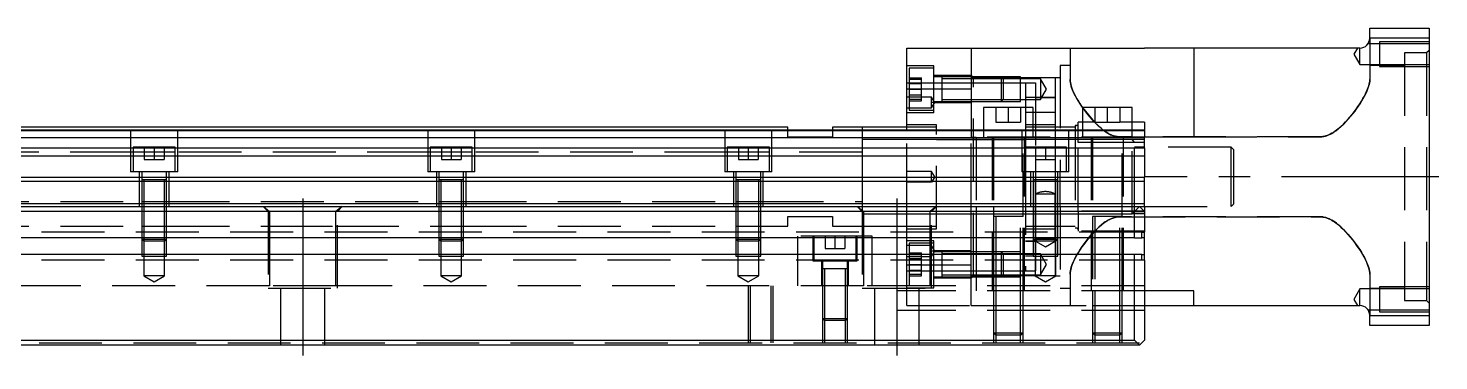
# Model space of a CAD drawing. Extents: x -10 to 959, y -321 to 120.
# Drawn here: x 474.6 to 759.4, y -304.7 to -237.5 of the extents above; entities that cross this region are included whole.
import ezdxf

# ---------------------------------------------------------------- set-up
doc = ezdxf.new("R2010")
doc.units = 0
doc.linetypes.add('CENTER', pattern=[50.8, 31.75, -6.35, 6.35, -6.35])
doc.linetypes.add('DASHED', pattern=[19.05, 12.7, -6.35])
doc.layers.get('0').update_dxf_attribs({"linetype": 'CONTINUOUS'})
doc.layers.add('CENTER', color=1, linetype='CENTER')

msp = doc.modelspace()

# ---------------------------------------------------------------- linework, layer by layer
at = {"color": 7, "linetype": 'CONTINUOUS'}
for p, q in [((745.5, -239.54), (745.5, -237.54)), ((745.5, -237.54), (757.5, -237.54)), ((757.5, -237.54), (757.5, -239.54)), ((652, -241.54), (665, -241.54)), ((652, -249.76), (652, -241.54)), ((665, -241.54), (700, -241.54)), ((665, -241.54), (665, -258.04)), ((710, -241.54), (700, -241.54)), ((743.5, -241.54), (710, -241.54)), ((710, -241.54), (710, -259.54)), ((757.5, -239.54), (745.5, -239.54)), ((757.5, -239.54), (757.5, -295.54)), ((652, -258.04), (652, -249.76)), ((652, -249.76), (665, -249.76)), ((667.5, -253.54), (667.5, -258.04)), ((677.5, -253.54), (667.5, -253.54)), ((677.5, -258.04), (677.5, -253.54)), ((687.5, -253.54), (687.5, -258.04)), ((697.5, -253.54), (687.5, -253.54)), ((697.5, -258.04), (697.5, -253.54)), ((628, -257.54), (443.5, -257.54)), ((443.5, -258.04), (700, -258.04)), ((443.5, -258.2), (700, -258.2)), ((628, -258.04), (628, -257.54)), ((643, -257.54), (637, -257.54)), ((637, -257.54), (637, -258.04)), ((652, -257.54), (643, -257.54)), ((643, -257.54), (643, -258.04)), ((643, -257.54), (643, -258.04)), ((700, -258.2), (700, -258.04)), ((700, -258.2), (700, -259.6)), ((443.5, -259.6), (700, -259.6)), ((443.5, -261.68), (700, -261.68)), ((710, -259.54), (700, -259.54)), ((700, -261.68), (700, -259.6)), ((700, -261.68), (700, -263.3)), ((443.5, -263.3), (700, -263.3)), ((700, -263.3), (700, -267.59)), ((443.5, -267.59), (700, -267.59)), ((700, -268.44), (700, -267.59)), ((0, -268.44), (700, -268.44)), ((682.5, -268.14), (677.5, -268.14)), ((700, -272.94), (700, -268.44)), ((0, -272.94), (700, -272.94)), ((700, -273.54), (700, -272.94)), ((1, -273.54), (699, -273.54)), ((698, -274.54), (2, -274.54)), ((675.5, -275.54), (669.5, -275.54)), ((675.5, -275.54), (669.5, -275.54)), ((698, -274.54), (699, -273.54)), ((698, -279.84), (698, -274.54)), ((699, -273.54), (700, -274.54)), ((699, -273.54), (700, -273.54)), ((700, -274.54), (700, -278.69)), ((699.5, -279.84), (699.5, -278.69)), ((699.5, -278.69), (700, -278.69)), ((700, -279.84), (700, -278.69)), ((698, -279.84), (2, -279.84)), ((698, -279.84), (699.5, -279.84)), ((700, -279.84), (699.5, -279.84)), ((700, -283.24), (700, -279.84)), ((698, -283.24), (2, -283.24)), ((699.5, -283.24), (698, -283.24)), ((698, -300.54), (698, -283.24)), ((699.5, -283.24), (700, -283.24)), ((699.5, -284.39), (699.5, -283.24)), ((700, -284.39), (699.5, -284.39)), ((700, -284.39), (700, -283.24)), ((700, -284.39), (700, -300.54)), ((710, -290.54), (700, -290.54)), ((710, -293.54), (710, -290.54)), ((700, -293.54), (710, -293.54)), ((710, -293.54), (743.5, -293.54)), ((745.5, -297.54), (745.5, -295.54)), ((745.5, -295.54), (757.5, -295.54)), ((757.5, -295.54), (757.5, -297.54)), ((757.5, -297.54), (745.5, -297.54)), ((699, -301.54), (1, -301.54)), ((2, -300.54), (698, -300.54)), ((699, -301.54), (698, -300.54)), ((700, -300.54), (699, -301.54))]:
    msp.add_line(p, q, dxfattribs=at)
at = {"color": 3, "linetype": 'DASHED'}
for p, q in [((685, -241.54), (685, -247.91)), ((743.01, -241.54), (742.29, -242.79)), ((743.5, -244.89), (743.5, -241.54)), ((745.12, -240.72), (745.14, -240.69)), ((747.5, -240.69), (745.14, -240.69)), ((745.5, -239.54), (745.5, -247.91)), ((757.5, -240.29), (747.5, -240.29)), ((747.5, -240.29), (747.5, -245.29)), ((757.5, -240.69), (747.5, -240.69)), ((757.5, -242.04), (757, -242.54)), ((742.29, -242.79), (743.5, -244.89)), ((743.5, -244.89), (747.5, -244.89)), ((747.5, -244.89), (757.5, -244.89)), ((757, -242.54), (752.5, -242.54)), ((752.5, -242.54), (752.5, -292.54)), ((757, -242.54), (757, -292.54)), ((657.5, -245.11), (652, -245.11)), ((657.5, -245.61), (652.5, -245.61)), ((652.5, -245.61), (652.5, -249.86)), ((652.5, -247.55), (655, -247.55)), ((655, -248.71), (655, -247.55)), ((657.5, -254.61), (657.5, -245.11)), ((665, -247.11), (657.5, -247.11)), ((659.1, -247.36), (657.5, -247.36)), ((659.1, -247.36), (659.09, -247.36)), ((659.11, -247.36), (659.1, -247.36)), ((665, -247.36), (659.1, -247.36)), ((659.1, -247.36), (659.1, -247.76)), ((659.1, -247.36), (659.1, -252.36)), ((659.1, -247.76), (659.1, -249.72)), ((665, -247.76), (659.1, -247.76)), ((665.5, -247.54), (665, -247.04)), ((671.1, -247.36), (665, -247.36)), ((671.1, -247.36), (665, -247.36)), ((665.5, -247.54), (665, -247.54)), ((671.5, -247.76), (665, -247.76)), ((671.28, -247.54), (665.5, -247.54)), ((665.5, -287.54), (665.5, -247.54)), ((671.5, -247.76), (671.1, -247.36)), ((675, -247.36), (671.1, -247.36)), ((671.1, -249.86), (671.1, -247.36)), ((682, -247.54), (671.28, -247.54)), ((675, -247.76), (671.5, -247.76)), ((671.5, -247.76), (671.5, -249.86)), ((675, -252.36), (675, -247.36)), ((679, -247.76), (675, -247.76)), ((680.21, -249.86), (679, -247.76)), ((679, -247.76), (679, -249.86)), ((683, -247.54), (682, -247.54)), ((682, -247.54), (682, -258.04)), ((685, -245.04), (683, -245.04)), ((683, -245.04), (683, -266.54)), ((752.5, -245.04), (745.5, -245.04)), ((747.5, -245.29), (757.5, -245.29)), ((652, -248.54), (652.5, -248.54)), ((652, -248.54), (652.5, -248.54)), ((652.5, -247.86), (655, -247.86)), ((652.5, -248.54), (657.5, -248.54)), ((652.5, -248.54), (657.5, -248.54)), ((652.5, -248.71), (655, -248.71)), ((652.5, -249.86), (652.5, -254.11)), ((652.5, -249.86), (655, -249.86)), ((655, -251.02), (655, -248.71)), ((657.5, -248.54), (659.1, -248.54)), ((657.5, -248.54), (659.1, -248.54)), ((659.1, -248.54), (665, -248.54)), ((659.1, -248.54), (665, -248.54)), ((659.1, -249.72), (659.1, -250)), ((659.1, -249.86), (659.1, -252.36)), ((659.1, -250), (659.1, -251.96)), ((665, -248.54), (671.5, -248.54)), ((665, -248.54), (671.5, -248.54)), ((671.1, -252.36), (671.1, -249.86)), ((671.5, -248.54), (676, -248.54)), ((671.5, -248.54), (676, -248.54)), ((671.5, -249.86), (671.5, -251.96)), ((676, -248.54), (678, -248.54)), ((676, -248.54), (676, -258.04)), ((678, -248.54), (678, -261.54)), ((679, -251.96), (680.21, -249.86)), ((679, -249.86), (679, -251.96)), ((685, -247.91), (685.01, -248.23)), ((685.01, -248.22), (685, -247.91)), ((685.05, -248.53), (685.01, -248.22)), ((685.01, -248.23), (685.06, -248.56)), ((685.12, -248.85), (685.05, -248.53)), ((685.06, -248.56), (685.13, -248.9)), ((685.2, -249.17), (685.12, -248.85)), ((685.13, -248.9), (685.23, -249.26)), ((685.3, -249.5), (685.2, -249.17)), ((685.23, -249.26), (685.35, -249.64)), ((685.43, -249.84), (685.3, -249.5)), ((685.35, -249.64), (685.5, -250.03)), ((685.62, -250.3), (685.43, -249.84)), ((685.5, -250.03), (685.68, -250.44)), ((685.83, -250.76), (685.62, -250.3)), ((685.68, -250.44), (685.87, -250.85)), ((744.82, -250.44), (744.63, -250.85)), ((744.67, -250.76), (744.88, -250.3)), ((745, -250.03), (744.82, -250.44)), ((744.88, -250.3), (745.07, -249.84)), ((745.15, -249.64), (745, -250.03)), ((745.07, -249.84), (745.2, -249.5)), ((745.27, -249.26), (745.15, -249.64)), ((745.2, -249.5), (745.3, -249.17)), ((745.37, -248.9), (745.27, -249.26)), ((745.3, -249.17), (745.38, -248.85)), ((745.44, -248.56), (745.37, -248.9)), ((745.38, -248.85), (745.45, -248.53)), ((745.49, -248.23), (745.44, -248.56)), ((745.45, -248.53), (745.49, -248.22)), ((745.49, -248.22), (745.5, -247.91)), ((745.5, -247.91), (745.49, -248.23)), ((657, -251.44), (652, -251.44)), ((652.5, -251.02), (655, -251.02)), ((652.5, -251.86), (655, -251.86)), ((652.5, -252.17), (655, -252.17)), ((655, -252.17), (655, -251.02)), ((657.66, -252.54), (657, -251.44)), ((657, -252.54), (657, -251.44)), ((657, -253.64), (657.66, -252.54)), ((657.66, -252.54), (657, -252.54)), ((657, -253.64), (657, -252.54)), ((657.5, -252.36), (659.11, -252.36)), ((665, -252.61), (657.5, -252.61)), ((659.09, -252.36), (665, -252.36)), ((659.1, -251.96), (659.1, -252.36)), ((659.1, -251.96), (665, -251.96)), ((665, -251.96), (671.5, -251.96)), ((665, -252.36), (671.1, -252.36)), ((665, -252.36), (671.1, -252.36)), ((670, -253.54), (670, -256.54)), ((671.1, -252.36), (671.5, -251.96)), ((671.1, -252.36), (675, -252.36)), ((671.5, -251.96), (675, -251.96)), ((672.5, -253.54), (672.5, -256.54)), ((675, -251.96), (679, -251.96)), ((675, -253.54), (675, -256.54)), ((678, -251.54), (676, -251.54)), ((678, -251.54), (682, -251.54)), ((682, -251.54), (678, -251.54)), ((686.08, -251.24), (685.83, -250.76)), ((685.87, -250.85), (686.11, -251.31)), ((686.36, -251.76), (686.08, -251.24)), ((686.11, -251.31), (686.37, -251.78)), ((686.68, -252.29), (686.36, -251.76)), ((686.37, -251.78), (686.66, -252.26)), ((686.66, -252.26), (686.96, -252.74)), ((687.02, -252.83), (686.68, -252.29)), ((686.96, -252.74), (687.3, -253.25)), ((687.38, -253.37), (687.02, -252.83)), ((687.3, -253.25), (687.51, -253.56)), ((687.76, -253.9), (687.38, -253.37)), ((690, -253.54), (690, -256.54)), ((692.5, -253.54), (692.5, -256.54)), ((695, -253.54), (695, -256.54)), ((742.74, -253.9), (743.12, -253.37)), ((743.2, -253.25), (742.85, -253.76)), ((743.12, -253.37), (743.48, -252.83)), ((743.54, -252.74), (743.2, -253.25)), ((743.48, -252.83), (743.82, -252.29)), ((743.84, -252.26), (743.54, -252.74)), ((743.82, -252.29), (744.14, -251.76)), ((744.13, -251.78), (743.84, -252.26)), ((744.39, -251.31), (744.13, -251.78)), ((744.14, -251.76), (744.42, -251.24)), ((744.63, -250.85), (744.39, -251.31)), ((744.42, -251.24), (744.67, -250.76)), ((652, -253.64), (657, -253.64)), ((657.5, -254.61), (652, -254.61)), ((652.5, -254.11), (657.5, -254.11)), ((682, -254.54), (676, -254.54)), ((682, -254.54), (676, -254.54)), ((687.51, -253.56), (689.94, -256.54)), ((688.16, -254.44), (687.76, -253.9)), ((688.57, -254.97), (688.16, -254.44)), ((689.01, -255.5), (688.57, -254.97)), ((689.43, -255.98), (689.01, -255.5)), ((689.86, -256.46), (689.43, -255.98)), ((740.64, -256.46), (741.07, -255.98)), ((741.18, -255.86), (740.69, -256.4)), ((741.07, -255.98), (741.49, -255.5)), ((741.64, -255.32), (741.18, -255.86)), ((741.49, -255.5), (741.93, -254.97)), ((742.08, -254.78), (741.64, -255.32)), ((741.93, -254.97), (742.34, -254.44)), ((742.47, -254.27), (742.08, -254.78)), ((742.34, -254.44), (742.74, -253.9)), ((742.85, -253.76), (742.47, -254.27)), ((495.25, -258.04), (495.25, -266.54)), ((504.75, -266.54), (504.75, -258.04)), ((555.25, -258.04), (555.25, -266.54)), ((564.75, -266.54), (564.75, -258.04)), ((615.25, -258.04), (615.25, -266.54)), ((624.75, -266.54), (624.75, -258.04)), ((628, -259.54), (628, -258.04)), ((637, -258.04), (637, -259.54)), ((643, -258.04), (643, -267.54)), ((643, -258.04), (643, -267.54)), ((658, -257.04), (652, -257.04)), ((658, -257.54), (652, -257.54)), ((652, -273.54), (652, -258.04)), ((658, -278.04), (658, -257.04)), ((665, -258.04), (665, -259.54)), ((667.5, -258.04), (667.5, -259.54)), ((670, -256.54), (672.5, -256.54)), ((672.5, -256.54), (675, -256.54)), ((675.25, -258.04), (675.25, -266.54)), ((682, -257.04), (676, -257.04)), ((677.5, -257.54), (676, -257.54)), ((676, -258.04), (676, -259.54)), ((682, -257.54), (677.5, -257.54)), ((677.5, -259.54), (677.5, -258.04)), ((686, -257.54), (682, -257.54)), ((682, -258.04), (682, -259.54)), ((684.75, -266.54), (684.75, -258.04)), ((686.31, -257.16), (686, -257.16)), ((686, -257.16), (686, -258.04)), ((686, -258.04), (686, -259.54)), ((686.63, -258.04), (686.63, -256.54)), ((687.5, -256.54), (686.63, -256.54)), ((686.63, -259.54), (686.63, -258.04)), ((690, -256.54), (687.5, -256.54)), ((687.5, -258.04), (687.5, -259.54)), ((690.32, -256.93), (689.86, -256.46)), ((689.94, -256.54), (691.58, -258.04)), ((690, -256.54), (692.5, -256.54)), ((690.8, -257.38), (690.32, -256.93)), ((691.3, -257.82), (690.8, -257.38)), ((691.83, -258.23), (691.3, -257.82)), ((691.58, -258.04), (691.72, -258.15)), ((691.72, -258.15), (692.01, -258.36)), ((692.1, -258.42), (691.83, -258.23)), ((692.01, -258.36), (692.31, -258.57)), ((692.38, -258.6), (692.1, -258.42)), ((692.31, -258.57), (692.63, -258.76)), ((692.66, -258.78), (692.38, -258.6)), ((692.5, -256.54), (695, -256.54)), ((692.63, -258.76), (692.96, -258.93)), ((692.95, -258.93), (692.66, -258.78)), ((693.25, -259.07), (692.95, -258.93)), ((692.96, -258.93), (693.17, -259.04)), ((693.17, -259.04), (693.39, -259.13)), ((693.57, -259.2), (693.25, -259.07)), ((693.39, -259.13), (693.61, -259.21)), ((693.74, -259.26), (693.57, -259.2)), ((693.61, -259.21), (693.84, -259.29)), ((697.5, -256.54), (695, -256.54)), ((700, -256.54), (697.5, -256.54)), ((697.5, -259.54), (697.5, -258.04)), ((700, -256.54), (700, -258.04)), ((736.89, -259.21), (736.66, -259.29)), ((736.76, -259.26), (736.93, -259.2)), ((737.11, -259.13), (736.89, -259.21)), ((736.93, -259.2), (737.25, -259.07)), ((737.33, -259.04), (737.11, -259.13)), ((737.25, -259.07), (737.55, -258.93)), ((737.54, -258.93), (737.33, -259.04)), ((737.87, -258.76), (737.54, -258.93)), ((737.55, -258.93), (737.84, -258.78)), ((737.84, -258.78), (738.12, -258.6)), ((738.19, -258.57), (737.87, -258.76)), ((738.12, -258.6), (738.4, -258.42)), ((738.49, -258.36), (738.19, -258.57)), ((738.4, -258.42), (738.67, -258.23)), ((738.78, -258.15), (738.49, -258.36)), ((738.67, -258.23), (739.2, -257.82)), ((739.07, -257.92), (738.78, -258.15)), ((739.64, -257.44), (739.07, -257.92)), ((739.2, -257.82), (739.7, -257.38)), ((740.18, -256.93), (739.64, -257.44)), ((739.7, -257.38), (740.18, -256.93)), ((740.69, -256.4), (740.18, -256.93)), ((740.18, -256.93), (740.64, -256.46)), ((495.75, -261.54), (495.75, -266.54)), ((504.25, -261.54), (495.75, -261.54)), ((498, -261.54), (498, -264.04)), ((500, -261.54), (500, -264.04)), ((502, -261.54), (502, -264.04)), ((504.25, -266.54), (504.25, -261.54)), ((555.75, -261.54), (555.75, -266.54)), ((564.25, -261.54), (555.75, -261.54)), ((558, -261.54), (558, -264.04)), ((560, -261.54), (560, -264.04)), ((562, -261.54), (562, -264.04)), ((564.25, -266.54), (564.25, -261.54)), ((615.75, -261.54), (615.75, -266.54)), ((624.25, -261.54), (615.75, -261.54)), ((618, -261.54), (618, -264.04)), ((620, -261.54), (620, -264.04)), ((622, -261.54), (622, -264.04)), ((624.25, -266.54), (624.25, -261.54)), ((637, -259.54), (628, -259.54)), ((652, -260.04), (643, -260.04)), ((658, -260.04), (652, -260.04)), ((665, -260.04), (658, -260.04)), ((658, -260.04), (665, -260.04)), ((665, -259.54), (666, -259.54)), ((665, -273.54), (665, -259.54)), ((669.5, -260.04), (665, -260.04)), ((665, -260.04), (669.5, -260.04)), ((700, -259.54), (666, -259.54)), ((666, -259.54), (666, -273.54)), ((669.25, -259.54), (669.25, -290.54)), ((669.5, -259.54), (669.5, -273.54)), ((675.5, -260.04), (669.5, -260.04)), ((669.5, -260.04), (675.5, -260.04)), ((675.5, -275.54), (675.5, -259.54)), ((676, -260.04), (675.5, -260.04)), ((675.5, -260.04), (676, -260.04)), ((675.75, -261.54), (675.75, -259.54)), ((675.75, -261.54), (675.75, -266.54)), ((684.25, -261.54), (675.75, -261.54)), ((676, -259.54), (676, -261.54)), ((682, -260.04), (676, -260.04)), ((676, -261.54), (676, -266.54)), ((678, -261.54), (678, -264.04)), ((680, -261.54), (680, -264.04)), ((682, -259.54), (682, -261.54)), ((686, -260.04), (682, -260.04)), ((682, -261.54), (682, -264.04)), ((684.25, -266.54), (684.25, -261.54)), ((686, -259.54), (686, -277.91)), ((686.63, -260.04), (686, -260.04)), ((686.63, -260.04), (686, -260.04)), ((686.63, -260.61), (686.63, -259.54)), ((689.5, -260.04), (686.63, -260.04)), ((689.5, -260.04), (686.63, -260.04)), ((686.63, -274.47), (686.63, -260.61)), ((689.5, -260.61), (686.63, -260.61)), ((689.25, -259.54), (689.25, -290.54)), ((689.5, -259.54), (689.5, -275.54)), ((695.5, -260.04), (689.5, -260.04)), ((695.5, -260.04), (689.5, -260.04)), ((695.5, -260.61), (689.5, -260.61)), ((693.92, -259.31), (693.74, -259.26)), ((693.84, -259.29), (694.07, -259.35)), ((694.1, -259.36), (693.92, -259.31)), ((694.07, -259.35), (694.31, -259.4)), ((694.28, -259.4), (694.1, -259.36)), ((694.46, -259.42), (694.28, -259.4)), ((694.31, -259.4), (694.48, -259.43)), ((694.64, -259.45), (694.46, -259.42)), ((694.48, -259.43), (694.65, -259.45)), ((694.82, -259.46), (694.64, -259.45)), ((694.65, -259.45), (694.83, -259.46)), ((695, -259.46), (694.82, -259.46)), ((694.83, -259.46), (695, -259.46)), ((735.5, -259.46), (695, -259.46)), ((695, -259.46), (697.5, -259.46)), ((695.5, -275.54), (695.5, -259.54)), ((697.5, -260.04), (695.5, -260.04)), ((697.5, -260.04), (695.5, -260.04)), ((700, -260.61), (695.5, -260.61)), ((695.75, -290.54), (695.75, -259.54)), ((697.5, -259.46), (700, -259.46)), ((698, -260.54), (697.5, -260.04)), ((697.5, -275.04), (697.5, -260.04)), ((700, -260.04), (697.5, -260.04)), ((698, -274.54), (698, -260.54)), ((700, -261.54), (698, -261.54)), ((700, -259.46), (710, -259.46)), ((717.5, -261.54), (700, -261.54)), ((710, -259.46), (735.5, -259.46)), ((718, -262.04), (717.5, -261.54)), ((717.5, -273.54), (717.5, -261.54)), ((718, -262.04), (718, -273.04)), ((735.5, -259.46), (735.68, -259.46)), ((735.67, -259.46), (735.5, -259.46)), ((735.85, -259.45), (735.67, -259.46)), ((735.68, -259.46), (735.86, -259.45)), ((736.02, -259.43), (735.85, -259.45)), ((735.86, -259.45), (736.04, -259.42)), ((736.19, -259.4), (736.02, -259.43)), ((736.04, -259.42), (736.22, -259.4)), ((736.43, -259.35), (736.19, -259.4)), ((736.22, -259.4), (736.4, -259.36)), ((736.4, -259.36), (736.58, -259.31)), ((736.66, -259.29), (736.43, -259.35)), ((736.58, -259.31), (736.76, -259.26)), ((495.75, -262.54), (444.25, -262.54)), ((504.25, -262.54), (495.75, -262.54)), ((498, -264.04), (500, -264.04)), ((500, -264.04), (502, -264.04)), ((555.75, -262.54), (504.25, -262.54)), ((564.25, -262.54), (555.75, -262.54)), ((558, -264.04), (560, -264.04)), ((560, -264.04), (562, -264.04)), ((615.75, -262.54), (564.25, -262.54)), ((624.25, -262.54), (615.75, -262.54)), ((618, -264.04), (620, -264.04)), ((620, -264.04), (622, -264.04)), ((643, -262.54), (624.25, -262.54)), ((678, -264.04), (678, -271.04)), ((678, -264.04), (680, -264.04)), ((680, -264.04), (682, -264.04)), ((682, -264.04), (682, -266.54)), ((504.75, -266.54), (495.25, -266.54)), ((497, -266.54), (497, -273.54)), ((497.5, -266.54), (497.5, -268.14)), ((502.5, -268.14), (502.5, -266.54)), ((503, -273.54), (503, -266.54)), ((564.75, -266.54), (555.25, -266.54)), ((557, -266.54), (557, -273.54)), ((557.5, -266.54), (557.5, -268.14)), ((562.5, -268.14), (562.5, -266.54)), ((563, -273.54), (563, -266.54)), ((624.75, -266.54), (615.25, -266.54)), ((617, -266.54), (617, -273.54)), ((617.5, -266.54), (617.5, -268.14)), ((622.5, -268.14), (622.5, -266.54)), ((623, -273.54), (623, -266.54)), ((643, -267.54), (643, -273.54)), ((643, -267.54), (643, -273.54)), ((657, -266.44), (652, -266.44)), ((657.66, -267.54), (657, -266.44)), ((657, -268.64), (657, -266.44)), ((657.66, -267.54), (657, -268.64)), ((684.75, -266.54), (675.25, -266.54)), ((675.75, -290.54), (675.75, -266.54)), ((676, -266.54), (676, -286.54)), ((677, -266.54), (677, -273.54)), ((677.5, -266.54), (677.5, -268.14)), ((682, -266.54), (682, -271.04)), ((682.5, -268.14), (682.5, -266.54)), ((683, -273.54), (683, -266.54)), ((497.5, -268.13), (497.5, -268.14)), ((502.5, -268.14), (497.5, -268.14)), ((502.5, -268.14), (497.5, -268.14)), ((497.5, -268.14), (497.5, -273.54)), ((497.5, -268.14), (497.5, -268.14)), ((497.9, -268.14), (497.9, -273.54)), ((502.1, -273.54), (502.1, -268.14)), ((502.5, -268.14), (502.5, -268.13)), ((502.5, -273.54), (502.5, -268.14)), ((502.5, -268.14), (502.5, -268.14)), ((557.5, -268.13), (557.5, -268.14)), ((562.5, -268.14), (557.5, -268.14)), ((562.5, -268.14), (557.5, -268.14)), ((557.5, -268.14), (557.5, -268.14)), ((557.5, -268.14), (557.5, -273.54)), ((557.9, -268.14), (557.9, -273.54)), ((562.1, -273.54), (562.1, -268.14)), ((562.5, -268.14), (562.5, -268.13)), ((562.5, -268.14), (562.5, -268.14)), ((562.5, -273.54), (562.5, -268.14)), ((617.5, -268.13), (617.5, -268.14)), ((622.5, -268.14), (617.5, -268.14)), ((617.5, -268.14), (617.5, -273.54)), ((617.5, -268.14), (617.5, -268.14)), ((617.9, -268.14), (617.9, -273.54)), ((622.1, -273.54), (622.1, -268.14)), ((622.5, -268.14), (622.5, -268.13)), ((622.5, -273.54), (622.5, -268.14)), ((622.5, -268.14), (622.5, -268.14)), ((657, -268.64), (652, -268.64)), ((677.5, -268.13), (677.5, -268.14)), ((682.5, -268.14), (677.5, -268.14)), ((677.5, -268.14), (677.5, -268.14)), ((677.5, -268.14), (677.5, -273.54)), ((677.9, -268.14), (677.9, -273.54)), ((680.06, -270.54), (679.94, -270.54)), ((682.1, -273.54), (682.1, -268.14)), ((682.5, -268.14), (682.5, -268.13)), ((682.5, -268.14), (682.5, -268.14)), ((682.5, -273.54), (682.5, -268.14)), ((462, -272.54), (497.5, -272.54)), ((497.5, -272.54), (497.9, -272.54)), ((497.9, -272.54), (502.1, -272.54)), ((502.1, -272.54), (502.5, -272.54)), ((502.5, -272.54), (557.5, -272.54)), ((557.5, -272.54), (557.9, -272.54)), ((557.9, -272.54), (562.1, -272.54)), ((562.1, -272.54), (562.5, -272.54)), ((562.5, -272.54), (617.5, -272.54)), ((617.5, -272.54), (617.9, -272.54)), ((617.9, -272.54), (622.1, -272.54)), ((622.1, -272.54), (622.5, -272.54)), ((622.5, -272.54), (643, -272.54)), ((678, -271.04), (678, -273.54)), ((682, -271.04), (678, -271.04)), ((682, -273.54), (682, -271.04)), ((717.5, -273.54), (718, -273.04)), ((497.5, -273.54), (497.5, -279.84)), ((497.5, -273.54), (497.5, -279.84)), ((497.9, -273.54), (497.9, -279.84)), ((502.1, -279.84), (502.1, -273.54)), ((502.5, -279.84), (502.5, -273.54)), ((502.5, -279.84), (502.5, -273.54)), ((522, -273.54), (523, -274.54)), ((522.06, -273.54), (523.29, -274.54)), ((523, -274.54), (523, -290.04)), ((523.29, -274.54), (523.29, -279.84)), ((537.94, -273.54), (536.71, -274.54)), ((536.71, -279.84), (536.71, -274.54)), ((537, -274.54), (538, -273.54)), ((537, -290.04), (537, -274.54)), ((557.5, -273.54), (557.5, -279.84)), ((557.5, -273.54), (557.5, -279.84)), ((557.9, -273.54), (557.9, -279.84)), ((562.1, -279.84), (562.1, -273.54)), ((562.5, -279.84), (562.5, -273.54)), ((562.5, -279.84), (562.5, -273.54)), ((617.5, -273.54), (617.5, -279.84)), ((617.5, -273.54), (617.5, -279.84)), ((617.9, -273.54), (617.9, -279.84)), ((622.1, -279.84), (622.1, -273.54)), ((622.5, -279.84), (622.5, -273.54)), ((622.5, -279.84), (622.5, -273.54)), ((628, -275.54), (637, -275.54)), ((628, -277.54), (628, -275.54)), ((637, -275.54), (637, -277.54)), ((642, -273.54), (643, -274.54)), ((642.06, -273.54), (643.29, -274.54)), ((643, -273.54), (643, -274.31)), ((643, -273.54), (643, -274.31)), ((643, -274.31), (643, -274.54)), ((643, -274.31), (643, -274.54)), ((643, -274.54), (643, -290.04)), ((643, -275.04), (643.29, -275.04)), ((643.29, -274.54), (643.29, -279.84)), ((643.29, -275.04), (652, -275.04)), ((652, -279.84), (652, -273.54)), ((652, -275.04), (656.71, -275.04)), ((657.94, -273.54), (656.71, -274.54)), ((656.71, -279.84), (656.71, -274.54)), ((656.71, -275.04), (658, -275.04)), ((657, -274.54), (658, -273.54)), ((657, -290.04), (657, -274.54)), ((658, -275.04), (665, -275.04)), ((658, -275.04), (665, -275.04)), ((665, -279.84), (665, -273.54)), ((665, -275.04), (669.5, -275.04)), ((665, -275.04), (669.5, -275.04)), ((666, -273.54), (666, -279.84)), ((669.5, -273.54), (669.5, -275.54)), ((669.5, -275.04), (676, -275.04)), ((669.5, -275.04), (676, -275.04)), ((669.5, -275.53), (669.5, -275.54)), ((675.5, -275.54), (669.5, -275.54)), ((669.5, -275.54), (669.5, -279.84)), ((669.5, -275.54), (669.5, -275.54)), ((670, -275.54), (670, -279.84)), ((675, -290.54), (675, -275.54)), ((675.5, -290.54), (675.5, -275.53)), ((676, -275.04), (686, -275.04)), ((677.5, -273.54), (677.5, -279.84)), ((677.5, -273.54), (677.5, -279.84)), ((677.9, -273.54), (677.9, -279.84)), ((678, -273.54), (678, -279.84)), ((682, -279.84), (682, -273.54)), ((682.1, -279.84), (682.1, -273.54)), ((682.5, -279.84), (682.5, -273.54)), ((682.5, -279.84), (682.5, -273.54)), ((683, -273.54), (683, -290.04)), ((686, -275.04), (697.5, -275.04)), ((686.63, -274.47), (686.63, -278.54)), ((700, -274.47), (686.63, -274.47)), ((689.5, -275.53), (689.5, -290.54)), ((695.5, -275.54), (689.5, -275.54)), ((690, -275.54), (690, -290.54)), ((692.31, -276.51), (692.63, -276.32)), ((692.66, -276.3), (692.38, -276.48)), ((692.63, -276.32), (692.96, -276.15)), ((692.95, -276.15), (692.66, -276.3)), ((693.25, -276.01), (692.95, -276.15)), ((692.96, -276.15), (693.17, -276.04)), ((693.17, -276.04), (693.39, -275.95)), ((693.57, -275.88), (693.25, -276.01)), ((693.39, -275.95), (693.61, -275.87)), ((693.74, -275.82), (693.57, -275.88)), ((693.61, -275.87), (693.84, -275.79)), ((693.92, -275.77), (693.74, -275.82)), ((693.84, -275.79), (694.07, -275.73)), ((694.1, -275.72), (693.92, -275.77)), ((694.07, -275.73), (694.31, -275.68)), ((694.28, -275.68), (694.1, -275.72)), ((694.46, -275.66), (694.28, -275.68)), ((694.31, -275.68), (694.48, -275.65)), ((694.64, -275.63), (694.46, -275.66)), ((694.48, -275.65), (694.65, -275.63)), ((694.82, -275.62), (694.64, -275.63)), ((694.65, -275.63), (694.83, -275.62)), ((695, -275.62), (694.82, -275.62)), ((694.83, -275.62), (695, -275.62)), ((695, -290.54), (695, -275.54)), ((695.56, -275.62), (695, -275.62)), ((695, -275.62), (695.56, -275.62)), ((695.5, -290.54), (695.5, -275.53)), ((735.5, -275.62), (695.56, -275.62)), ((695.56, -275.62), (735.5, -275.62)), ((697.5, -275.04), (698, -274.54)), ((700, -275.04), (697.5, -275.04)), ((698, -274.54), (700, -274.54)), ((700, -273.54), (717.5, -273.54)), ((700, -273.54), (700, -274.47)), ((735.5, -275.62), (735.68, -275.62)), ((735.67, -275.62), (735.5, -275.62)), ((735.85, -275.63), (735.67, -275.62)), ((735.68, -275.62), (735.86, -275.63)), ((736.02, -275.65), (735.85, -275.63)), ((735.86, -275.63), (736.04, -275.66)), ((736.19, -275.68), (736.02, -275.65)), ((736.04, -275.66), (736.22, -275.68)), ((736.43, -275.73), (736.19, -275.68)), ((736.22, -275.68), (736.4, -275.72)), ((736.4, -275.72), (736.58, -275.77)), ((736.66, -275.79), (736.43, -275.73)), ((736.58, -275.77), (736.76, -275.82)), ((736.89, -275.87), (736.66, -275.79)), ((736.76, -275.82), (736.93, -275.88)), ((737.11, -275.95), (736.89, -275.87)), ((736.93, -275.88), (737.25, -276.01)), ((737.33, -276.04), (737.11, -275.95)), ((737.25, -276.01), (737.55, -276.15)), ((737.54, -276.15), (737.33, -276.04)), ((737.87, -276.32), (737.54, -276.15)), ((737.55, -276.15), (737.84, -276.3)), ((737.84, -276.3), (738.12, -276.48)), ((738.19, -276.51), (737.87, -276.32)), ((699.5, -278.69), (0.5, -278.69)), ((462, -277.54), (497.5, -277.54)), ((497.5, -277.54), (497.9, -277.54)), ((497.9, -277.54), (502.1, -277.54)), ((502.1, -277.54), (502.5, -277.54)), ((502.5, -277.54), (523.29, -277.54)), ((523.29, -277.54), (536.71, -277.54)), ((536.71, -277.54), (557.5, -277.54)), ((557.5, -277.54), (557.9, -277.54)), ((557.9, -277.54), (562.1, -277.54)), ((562.1, -277.54), (562.5, -277.54)), ((562.5, -277.54), (617.5, -277.54)), ((617.5, -277.54), (617.9, -277.54)), ((617.9, -277.54), (622.1, -277.54)), ((622.1, -277.54), (622.5, -277.54)), ((622.5, -277.54), (628, -277.54)), ((637, -277.54), (643, -277.54)), ((643, -277.54), (643.29, -277.54)), ((643.29, -277.54), (652, -277.54)), ((652, -277.54), (656.71, -277.54)), ((652, -278.04), (658, -278.04)), ((656.71, -277.54), (658, -277.54)), ((676, -277.54), (686, -277.54)), ((676, -278.04), (682, -278.04)), ((686.31, -277.91), (686, -277.91)), ((700, -278.54), (686.63, -278.54)), ((689.43, -279.1), (689.01, -279.58)), ((689.32, -279.22), (689.81, -278.68)), ((689.86, -278.62), (689.43, -279.1)), ((689.81, -278.68), (690.32, -278.15)), ((690.32, -278.15), (689.86, -278.62)), ((690.32, -278.15), (690.86, -277.64)), ((690.8, -277.7), (690.32, -278.15)), ((691.3, -277.26), (690.8, -277.7)), ((690.86, -277.64), (691.43, -277.16)), ((691.83, -276.85), (691.3, -277.26)), ((691.43, -277.16), (691.72, -276.93)), ((691.72, -276.93), (692.01, -276.72)), ((692.1, -276.66), (691.83, -276.85)), ((692.01, -276.72), (692.31, -276.51)), ((692.38, -276.48), (692.1, -276.66)), ((738.12, -276.48), (738.4, -276.66)), ((738.49, -276.72), (738.19, -276.51)), ((738.4, -276.66), (738.67, -276.85)), ((738.78, -276.93), (738.49, -276.72)), ((738.67, -276.85), (739.2, -277.26)), ((739.07, -277.16), (738.78, -276.93)), ((739.64, -277.64), (739.07, -277.16)), ((739.2, -277.26), (739.7, -277.7)), ((740.18, -278.15), (739.64, -277.64)), ((739.7, -277.7), (740.18, -278.15)), ((740.18, -278.15), (740.64, -278.62)), ((740.69, -278.68), (740.18, -278.15)), ((740.64, -278.62), (741.07, -279.1)), ((741.18, -279.22), (740.69, -278.68)), ((741.07, -279.1), (741.49, -279.58)), ((497.5, -279.84), (497.5, -280.14)), ((497.5, -279.84), (497.5, -280.14)), ((497.5, -280.14), (497.9, -280.54)), ((497.5, -280.14), (497.5, -283.24)), ((497.5, -280.14), (502.5, -280.14)), ((497.9, -279.84), (497.9, -280.54)), ((497.9, -280.54), (497.9, -283.54)), ((502.1, -280.54), (497.9, -280.54)), ((502.1, -280.54), (502.1, -279.84)), ((502.1, -280.54), (502.5, -280.14)), ((502.1, -283.54), (502.1, -280.54)), ((502.5, -280.14), (502.5, -279.84)), ((502.5, -280.14), (502.5, -279.84)), ((502.5, -283.24), (502.5, -280.14)), ((523.29, -279.84), (523.29, -283.24)), ((536.71, -283.24), (536.71, -279.84)), ((557.5, -279.84), (557.5, -280.14)), ((557.5, -279.84), (557.5, -280.14)), ((557.5, -280.14), (557.9, -280.54)), ((557.5, -280.14), (557.5, -283.24)), ((557.5, -280.14), (562.5, -280.14)), ((557.9, -279.84), (557.9, -280.54)), ((557.9, -280.54), (557.9, -283.54)), ((562.1, -280.54), (557.9, -280.54)), ((562.1, -280.54), (562.1, -279.84)), ((562.1, -280.54), (562.5, -280.14)), ((562.1, -283.54), (562.1, -280.54)), ((562.5, -280.14), (562.5, -279.84)), ((562.5, -280.14), (562.5, -279.84)), ((562.5, -283.24), (562.5, -280.14)), ((617.5, -279.84), (617.5, -280.14)), ((617.5, -279.84), (617.5, -280.14)), ((617.5, -280.14), (617.9, -280.54)), ((617.5, -280.14), (617.5, -283.24)), ((617.5, -280.14), (622.5, -280.14)), ((617.9, -279.84), (617.9, -280.54)), ((617.9, -280.54), (617.9, -283.54)), ((622.1, -280.54), (617.9, -280.54)), ((622.1, -280.54), (622.1, -279.84)), ((622.1, -280.54), (622.5, -280.14)), ((622.1, -283.54), (622.1, -280.54)), ((622.5, -280.14), (622.5, -279.84)), ((622.5, -280.14), (622.5, -279.84)), ((622.5, -283.24), (622.5, -280.14)), ((643.29, -279.54), (630, -279.54)), ((630, -279.84), (630, -279.54)), ((630, -283.24), (630, -279.84)), ((633, -279.54), (633, -284.54)), ((633.25, -279.54), (633.25, -279.84)), ((633.25, -279.84), (633.25, -283.24)), ((635.5, -279.54), (635.5, -282.04)), ((637.5, -279.54), (637.5, -282.04)), ((639.5, -279.54), (639.5, -282.04)), ((641.75, -279.84), (641.75, -279.54)), ((641.75, -283.24), (641.75, -279.84)), ((642, -284.54), (642, -279.54)), ((645, -279.54), (643.29, -279.54)), ((643.29, -279.84), (643.29, -283.24)), ((645, -279.84), (645, -279.54)), ((645, -283.24), (645, -279.84)), ((652, -283.24), (652, -279.84)), ((657.5, -280.47), (652, -280.47)), ((657, -281.44), (652, -281.44)), ((656.71, -280.97), (652.5, -280.97)), ((652.5, -280.97), (652.5, -283.24)), ((656.71, -283.24), (656.71, -279.84)), ((657.5, -280.97), (656.71, -280.97)), ((657.66, -282.54), (657, -281.44)), ((657.5, -285.22), (657.5, -280.47)), ((665, -283.24), (665, -279.84)), ((666, -279.84), (666, -283.24)), ((669.5, -279.84), (669.5, -283.24)), ((670, -279.84), (670, -283.24)), ((676, -280.54), (677.9, -280.54)), ((677.9, -280.54), (676, -280.54)), ((677.5, -279.84), (677.5, -280.14)), ((677.5, -279.84), (677.5, -280.14)), ((677.5, -280.14), (677.9, -280.54)), ((677.5, -280.14), (677.5, -283.24)), ((677.5, -280.14), (682.5, -280.14)), ((677.9, -279.84), (677.9, -280.54)), ((677.9, -280.54), (677.9, -283.54)), ((682.1, -280.54), (677.9, -280.54)), ((678, -279.84), (678, -279.91)), ((678, -279.91), (678, -280.54)), ((678, -279.91), (678.17, -280.54)), ((682, -279.91), (678, -279.91)), ((678, -280.54), (680, -281.69)), ((678, -280.54), (678, -286.54)), ((680, -281.69), (682, -280.54)), ((681.83, -280.54), (682, -279.91)), ((682, -279.91), (682, -279.84)), ((682, -280.54), (682, -279.91)), ((682, -280.54), (682, -287.54)), ((682.1, -280.54), (682.1, -279.84)), ((682.1, -280.54), (682.5, -280.14)), ((682.1, -283.54), (682.1, -280.54)), ((682.5, -280.14), (682.5, -279.84)), ((682.5, -280.14), (682.5, -279.84)), ((682.5, -283.24), (682.5, -280.14)), ((686.96, -282.34), (687.3, -281.83)), ((687.38, -281.71), (687.02, -282.25)), ((687.3, -281.83), (687.65, -281.32)), ((687.76, -281.18), (687.38, -281.71)), ((687.65, -281.32), (688.03, -280.81)), ((688.16, -280.64), (687.76, -281.18)), ((688.03, -280.81), (688.42, -280.3)), ((688.57, -280.11), (688.16, -280.64)), ((688.42, -280.3), (688.86, -279.76)), ((689.01, -279.58), (688.57, -280.11)), ((688.86, -279.76), (689.32, -279.22)), ((741.64, -279.76), (741.18, -279.22)), ((741.49, -279.58), (741.93, -280.11)), ((742.08, -280.3), (741.64, -279.76)), ((741.93, -280.11), (742.34, -280.64)), ((742.47, -280.81), (742.08, -280.3)), ((742.34, -280.64), (742.74, -281.18)), ((742.85, -281.32), (742.47, -280.81)), ((742.74, -281.18), (743.12, -281.71)), ((743.2, -281.83), (742.85, -281.32)), ((743.12, -281.71), (743.48, -282.25)), ((743.54, -282.34), (743.2, -281.83)), ((699.5, -284.39), (0.5, -284.39)), ((497.5, -283.24), (497.5, -283.54)), ((497.5, -283.54), (502.5, -283.54)), ((497.9, -283.54), (497.9, -287.54)), ((502.1, -287.54), (502.1, -283.54)), ((502.5, -283.54), (502.5, -283.24)), ((523.29, -283.24), (523.29, -289.54)), ((536.71, -289.54), (536.71, -283.24)), ((557.5, -283.24), (557.5, -283.54)), ((557.5, -283.54), (562.5, -283.54)), ((557.9, -283.54), (557.9, -287.54)), ((562.1, -287.54), (562.1, -283.54)), ((562.5, -283.54), (562.5, -283.24)), ((617.5, -283.24), (617.5, -283.54)), ((617.5, -283.54), (622.5, -283.54)), ((617.9, -283.54), (617.9, -287.54)), ((622.1, -287.54), (622.1, -283.54)), ((622.5, -283.54), (622.5, -283.24)), ((630, -289.54), (630, -283.24)), ((633, -284.54), (642, -284.54)), ((633.25, -283.24), (633.25, -284.54)), ((634.75, -284.54), (634.75, -289.54)), ((635, -284.54), (635, -286.14)), ((635.5, -282.04), (637.5, -282.04)), ((637.5, -282.04), (639.5, -282.04)), ((640, -286.14), (640, -284.54)), ((640.25, -289.54), (640.25, -284.54)), ((641.75, -284.54), (641.75, -283.24)), ((643.29, -283.24), (643.29, -289.54)), ((645, -289.54), (645, -283.24)), ((652, -285.32), (652, -283.24)), ((652, -283.64), (657, -283.64)), ((652.5, -282.91), (655, -282.91)), ((652.5, -283.22), (655, -283.22)), ((652.5, -283.24), (652.5, -289.47)), ((652.5, -284.06), (655, -284.06)), ((655, -283.22), (655, -282.91)), ((655, -285.22), (655, -283.22)), ((656.71, -289.54), (656.71, -283.24)), ((657.5, -282.54), (657, -282.54)), ((657, -283.64), (657.66, -282.54)), ((657.66, -282.54), (657, -282.54)), ((665, -282.47), (657.5, -282.47)), ((657.66, -282.54), (657.5, -282.54)), ((659.1, -282.72), (657.5, -282.72)), ((659.1, -282.72), (659.09, -282.72)), ((659.1, -282.72), (659.1, -287.72)), ((665, -282.72), (659.1, -282.72)), ((659.11, -282.72), (659.1, -282.72)), ((659.1, -282.72), (659.1, -283.24)), ((665, -283.12), (659.1, -283.12)), ((659.1, -283.24), (659.1, -287.72)), ((669.5, -282.72), (665, -282.72)), ((669.5, -282.72), (665, -282.72)), ((669.5, -283.12), (665, -283.12)), ((665, -290.54), (665, -283.24)), ((666, -283.24), (666, -290.54)), ((670, -282.72), (669.5, -282.72)), ((670, -282.72), (669.5, -282.72)), ((670, -283.12), (669.5, -283.12)), ((669.5, -283.24), (669.5, -290.54)), ((671.1, -282.72), (670, -282.72)), ((671.1, -282.72), (670, -282.72)), ((671.5, -283.12), (670, -283.12)), ((670, -283.24), (670, -290.54)), ((671.1, -283.24), (671.1, -282.72)), ((671.5, -283.12), (671.1, -282.72)), ((675, -282.72), (671.1, -282.72)), ((671.1, -287.72), (671.1, -283.24)), ((671.5, -283.12), (671.5, -283.24)), ((675, -283.12), (671.5, -283.12)), ((671.5, -283.24), (671.5, -287.32)), ((679, -283.12), (675, -283.12)), ((677.5, -283.54), (676, -283.54)), ((677.5, -283.24), (677.5, -283.54)), ((677.5, -283.54), (682.5, -283.54)), ((677.9, -283.54), (677.9, -287.54)), ((680.21, -285.22), (679, -283.12)), ((679, -283.12), (679, -287.32)), ((682.1, -287.54), (682.1, -283.54)), ((682.5, -283.54), (682.5, -283.24)), ((685.62, -284.78), (685.43, -285.24)), ((685.5, -285.05), (685.68, -284.64)), ((685.83, -284.32), (685.62, -284.78)), ((685.68, -284.64), (685.87, -284.23)), ((686.08, -283.84), (685.83, -284.32)), ((685.87, -284.23), (686.11, -283.77)), ((686.36, -283.32), (686.08, -283.84)), ((686.11, -283.77), (686.37, -283.3)), ((686.68, -282.79), (686.36, -283.32)), ((686.37, -283.3), (686.66, -282.82)), ((686.66, -282.82), (686.96, -282.34)), ((687.02, -282.25), (686.68, -282.79)), ((743.48, -282.25), (743.82, -282.79)), ((743.84, -282.82), (743.54, -282.34)), ((743.82, -282.79), (744.14, -283.32)), ((744.13, -283.3), (743.84, -282.82)), ((744.39, -283.77), (744.13, -283.3)), ((744.14, -283.32), (744.42, -283.84)), ((744.63, -284.23), (744.39, -283.77)), ((744.42, -283.84), (744.67, -284.32)), ((744.82, -284.64), (744.63, -284.23)), ((744.67, -284.32), (744.88, -284.78)), ((745, -285.05), (744.82, -284.64)), ((744.88, -284.78), (745.07, -285.24)), ((497.9, -287.54), (500, -288.75)), ((502.1, -287.54), (497.9, -287.54)), ((500, -288.75), (502.1, -287.54)), ((557.9, -287.54), (560, -288.75)), ((562.1, -287.54), (557.9, -287.54)), ((560, -288.75), (562.1, -287.54)), ((617.9, -287.54), (620, -288.75)), ((622.1, -287.54), (617.9, -287.54)), ((620, -288.75), (622.1, -287.54)), ((635, -286.13), (635, -286.14)), ((635, -286.14), (635, -289.54)), ((635, -286.14), (635, -286.14)), ((640, -286.14), (635, -286.14)), ((640, -286.14), (635, -286.14)), ((635.4, -286.14), (635.4, -289.54)), ((639.6, -289.54), (639.6, -286.14)), ((640, -286.14), (640, -286.13)), ((640, -289.54), (640, -286.14)), ((640, -286.14), (640, -286.14)), ((652, -289.54), (652, -285.32)), ((652, -285.32), (656.71, -285.32)), ((652, -286.54), (652.5, -286.54)), ((652, -286.54), (652.5, -286.54)), ((652.5, -285.22), (655, -285.22)), ((652.5, -286.37), (655, -286.37)), ((652.5, -286.54), (656.71, -286.54)), ((652.5, -286.54), (656.71, -286.54)), ((652.5, -287.22), (655, -287.22)), ((652.5, -287.53), (655, -287.53)), ((655, -287.22), (655, -285.22)), ((655, -287.53), (655, -287.22)), ((656.71, -285.32), (665, -285.32)), ((656.71, -286.54), (657.5, -286.54)), ((656.71, -286.54), (657.5, -286.54)), ((657.5, -289.97), (657.5, -285.22)), ((657.5, -286.54), (659.1, -286.54)), ((657.5, -286.54), (659.1, -286.54)), ((657.5, -287.72), (659.1, -287.72)), ((659.09, -287.72), (659.1, -287.72)), ((659.1, -285.22), (659.1, -287.72)), ((659.1, -286.54), (665, -286.54)), ((659.1, -286.54), (665, -286.54)), ((659.1, -287.32), (665, -287.32)), ((659.1, -287.72), (659.11, -287.72)), ((659.1, -287.72), (665, -287.72)), ((665, -286.54), (669.5, -286.54)), ((665, -286.54), (669.5, -286.54)), ((665, -287.32), (669.5, -287.32)), ((665.5, -287.54), (665, -287.54)), ((665, -288.04), (665.5, -287.54)), ((665, -287.72), (669.5, -287.72)), ((665, -287.72), (669.5, -287.72)), ((669.5, -287.54), (665.5, -287.54)), ((669.5, -286.54), (670, -286.54)), ((669.5, -286.54), (670, -286.54)), ((669.5, -287.32), (670, -287.32)), ((670, -287.54), (669.5, -287.54)), ((669.5, -287.72), (670, -287.72)), ((669.5, -287.72), (670, -287.72)), ((670, -286.54), (671.5, -286.54)), ((670, -286.54), (671.5, -286.54)), ((670, -287.32), (671.5, -287.32)), ((671.28, -287.54), (670, -287.54)), ((670, -287.72), (671.1, -287.72)), ((670, -287.72), (671.1, -287.72)), ((671.1, -287.72), (671.5, -287.32)), ((671.1, -287.72), (675, -287.72)), ((677.9, -287.54), (671.28, -287.54)), ((671.5, -286.54), (676, -286.54)), ((671.5, -286.54), (676, -286.54)), ((671.5, -287.32), (675, -287.32)), ((675, -287.32), (679, -287.32)), ((676, -286.54), (678, -286.54)), ((677.9, -287.54), (680, -288.75)), ((682.1, -287.54), (677.9, -287.54)), ((679, -287.32), (680.21, -285.22)), ((680, -288.75), (682.1, -287.54)), ((682.1, -287.54), (683, -287.54)), ((685, -287.17), (685.01, -286.85)), ((685.01, -286.86), (685, -287.17)), ((685, -287.17), (685, -293.54)), ((685.01, -286.85), (685.06, -286.52)), ((685.05, -286.55), (685.01, -286.86)), ((685.12, -286.23), (685.05, -286.55)), ((685.06, -286.52), (685.13, -286.18)), ((685.2, -285.91), (685.12, -286.23)), ((685.13, -286.18), (685.23, -285.82)), ((685.3, -285.58), (685.2, -285.91)), ((685.23, -285.82), (685.35, -285.44)), ((685.43, -285.24), (685.3, -285.58)), ((685.35, -285.44), (685.5, -285.05)), ((745.15, -285.44), (745, -285.05)), ((745.07, -285.24), (745.2, -285.58)), ((745.27, -285.82), (745.15, -285.44)), ((745.2, -285.58), (745.3, -285.91)), ((745.37, -286.18), (745.27, -285.82)), ((745.3, -285.91), (745.38, -286.23)), ((745.44, -286.52), (745.37, -286.18)), ((745.38, -286.23), (745.45, -286.55)), ((745.49, -286.85), (745.44, -286.52)), ((745.45, -286.55), (745.49, -286.86)), ((745.5, -287.17), (745.49, -286.85)), ((745.49, -286.86), (745.5, -287.17)), ((745.5, -287.17), (745.5, -295.54)), ((523.29, -289.54), (416.71, -289.54)), ((523, -290.04), (537, -290.04)), ((536.71, -289.54), (523.29, -289.54)), ((525.5, -290.04), (525.5, -301.54)), ((534.5, -301.54), (534.5, -290.04)), ((643.29, -289.54), (536.71, -289.54)), ((620, -289.54), (620, -301.04)), ((620.4, -289.54), (620.4, -301.04)), ((624.6, -301.04), (624.6, -289.54)), ((625, -301.04), (625, -289.54)), ((635, -289.54), (635, -296.14)), ((635, -289.54), (635, -296.14)), ((635.4, -289.54), (635.4, -296.54)), ((639.6, -296.54), (639.6, -289.54)), ((640, -296.14), (640, -289.54)), ((640, -296.14), (640, -289.54)), ((643, -290.04), (657, -290.04)), ((656.71, -289.54), (643.29, -289.54)), ((645.5, -290.04), (645.5, -301.54)), ((650, -289.54), (650, -290.54)), ((650, -290.54), (650, -294.54)), ((660, -290.54), (650, -290.54)), ((652, -293.54), (652, -289.54)), ((652, -289.97), (657.5, -289.97)), ((652.5, -289.47), (656.71, -289.47)), ((654.5, -301.54), (654.5, -290.04)), ((656.71, -289.47), (657.5, -289.47)), ((700, -289.54), (656.71, -289.54)), ((657.5, -287.97), (665, -287.97)), ((700, -290.54), (660, -290.54)), ((665, -293.54), (665, -290.54)), ((669.5, -290.54), (669.5, -299.04)), ((669.5, -290.54), (669.5, -299.04)), ((670, -290.54), (670, -299.54)), ((675, -299.54), (675, -290.54)), ((675.5, -299.04), (675.5, -290.54)), ((675.5, -299.04), (675.5, -290.54)), ((683, -290.04), (685, -290.04)), ((689.5, -290.54), (689.5, -299.04)), ((689.5, -290.54), (689.5, -299.04)), ((690, -290.54), (690, -299.54)), ((695, -299.54), (695, -290.54)), ((695.5, -299.04), (695.5, -290.54)), ((695.5, -299.04), (695.5, -290.54)), ((743.5, -290.19), (742.29, -292.29)), ((747.5, -290.19), (743.5, -290.19)), ((743.5, -293.54), (743.5, -290.19)), ((745.5, -290.04), (752.5, -290.04)), ((757.5, -289.79), (747.5, -289.79)), ((747.5, -289.79), (747.5, -294.79)), ((757.5, -290.19), (747.5, -290.19)), ((742.29, -292.29), (743.01, -293.54)), ((752.5, -292.54), (757, -292.54)), ((757, -292.54), (757.5, -293.04)), ((635, -296.14), (635.4, -296.54)), ((635, -296.14), (640, -296.14)), ((635, -296.14), (635, -301.04)), ((639.6, -296.54), (640, -296.14)), ((640, -301.04), (640, -296.14)), ((655, -294.54), (650, -294.54)), ((652, -293.54), (665, -293.54)), ((700, -294.54), (655, -294.54)), ((665, -293.54), (669.5, -293.54)), ((669.5, -293.54), (670, -293.54)), ((670, -293.54), (675, -293.54)), ((675, -293.54), (675.5, -293.54)), ((675.5, -293.54), (689.5, -293.54)), ((689.5, -293.54), (690, -293.54)), ((690, -293.54), (695, -293.54)), ((695, -293.54), (695.5, -293.54)), ((695.5, -293.54), (700, -293.54)), ((745.14, -294.39), (745.05, -294.28)), ((745.14, -294.39), (747.5, -294.39)), ((747.5, -294.39), (757.5, -294.39)), ((747.5, -294.79), (757.5, -294.79)), ((639.6, -296.54), (635.4, -296.54)), ((635.4, -296.54), (635.4, -301.04)), ((639.6, -301.04), (639.6, -296.54)), ((669.5, -299.04), (670, -299.54)), ((669.5, -299.04), (669.5, -301.04)), ((669.5, -299.04), (675.5, -299.04)), ((675, -299.54), (675.5, -299.04)), ((675.5, -301.04), (675.5, -299.04)), ((689.5, -299.04), (690, -299.54)), ((689.5, -299.04), (689.5, -301.04)), ((689.5, -299.04), (695.5, -299.04)), ((695, -299.54), (695.5, -299.04)), ((695.5, -301.04), (695.5, -299.04)), ((0.5, -301.04), (699.5, -301.04)), ((670, -299.54), (670, -301.04)), ((675, -299.54), (670, -299.54)), ((675, -301.04), (675, -299.54)), ((690, -299.54), (690, -301.04)), ((695, -299.54), (690, -299.54)), ((695, -301.04), (695, -299.54))]:
    msp.add_line(p, q, dxfattribs=at)
at = {"color": 7, "linetype": 'CONTINUOUS'}
for centre, start, end in [((743.5, -239.54), 270, 0), ((743.5, -295.54), 0, 90)]:
    msp.add_arc(centre, 2, start, end, dxfattribs=at)
at = {"color": 3, "linetype": 'DASHED'}
for centre, radius, start, end in [((686.31, -256.85), 0.312, 270, 0), ((679.94, -274.54), 4, 90, 118.9695), ((680.06, -274.54), 4, 61.0305, 90), ((686.31, -278.23), 0.313, 0, 90)]:
    msp.add_arc(centre, radius, start, end, dxfattribs=at)
at = {"layer": 'CENTER', "color": 1, "linetype": 'CENTER'}
for p, q in [((759.45, -267.54), (700, -267.54)), ((530, -271.89), (530, -304.69)), ((650, -271.89), (650, -304.69))]:
    msp.add_line(p, q, dxfattribs=at)

doc.saveas('drawing.dxf')
